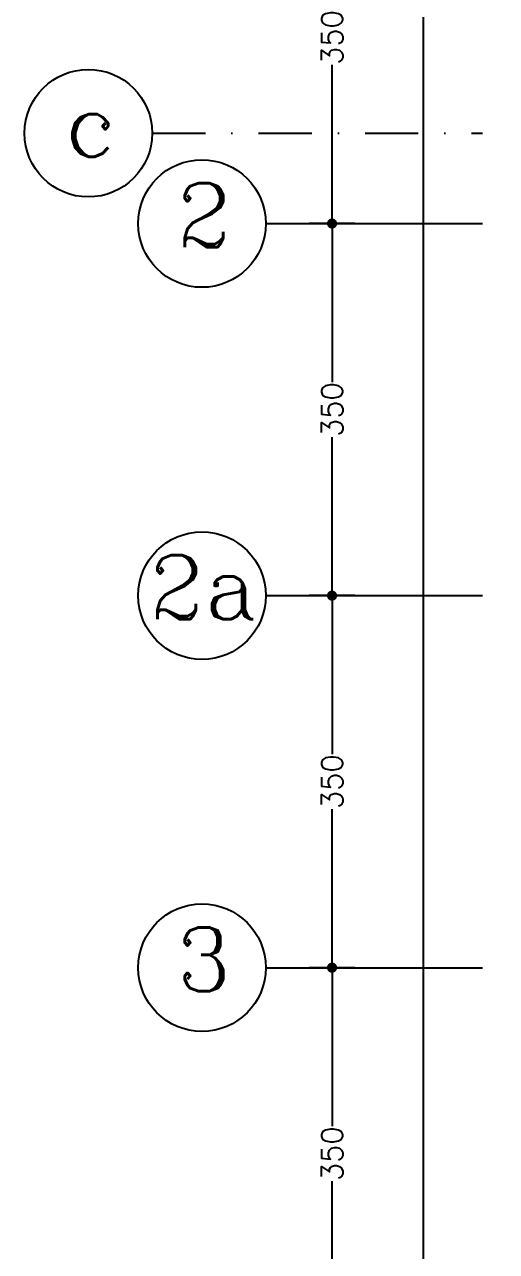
# Model space of a CAD drawing. Header units: inches. Extents: x 567115 to 582893, y 124948 to 133566.
# Drawn here: x 567115 to 567558, y 129497 to 130651 of the extents above; entities that cross this region are included whole.
import ezdxf
from ezdxf.enums import TextEntityAlignment as Align

# ---------------------------------------------------------------- set-up
doc = ezdxf.new("R2010")
doc.units = ezdxf.units.IN
doc.header["$MEASUREMENT"] = 0
doc.header["$PDMODE"] = 66
doc.linetypes.add('DASHDOT2', pattern=[0.5, 0.25, -0.125, 0, -0.125])
doc.linetypes.add('DASHED2', pattern=[0.375, 0.25, -0.125])
doc.layers.add('axx', color=8, linetype='DASHED2')
doc.layers.add('DIM', color=15, linetype='Continuous')
doc.styles.add('ROMANS', font='romans.shx')
doc.styles.add('style1', font='romanc.shx', dxfattribs={"oblique": 5, "height": 25})
doc.dimstyles.new('DIM 1-100', dxfattribs={"dimtxt": 20, "dimasz": 1, "dimexe": 1, "dimexo": 0.08, "dimgap": 0.09, "dimtad": 0, "dimdec": 0, "dimzin": 0, "dimdsep": 46, "dimtxsty": 'ROMANS', "dimblk": 'KHAT', "dimcen": 0.09, "dimse1": 1, "dimse2": 1, "dimclrd": 15, "dimclre": 15, "dimclrt": 6, "dimadec": 0, "dimazin": 0, "dimtfac": 1, "dimtdec": 0, "dimtix": 1, "dimtmove": 2, "dimatfit": 3, "dimfxl": 0, "dimtolj": 1, "dimtzin": 0, "dimarcsym": 0})

# ---------------------------------------------------------------- blocks, each defined once
blk = doc.blocks.new('KHAT')
at = {"layer": 'DIM', "ltscale": 0.5}
blk.add_line((0, -21.5), (0, 21.5), dxfattribs=at)
at = {"layer": 'DIM', "ltscale": 0.5, "const_width": 4.75}
blk.add_lwpolyline([(-2.4, 0, 1), (2.4, 0, 1)], format="xyb", close=True, dxfattribs=at)
blk = doc.blocks.new('*D307')
at = {"layer": 'axx', "color": 15, "linetype": 'Continuous', "lineweight": -2, "transparency": 16777216}
for p, q in [((567403.7, 129763.1), (567403.7, 129615)), ((567403.7, 129415.1), (567403.7, 129563.3))]:
    blk.add_line(p, q, dxfattribs=at)
at = {"layer": 'Defpoints', "color": 0, "linetype": 'Continuous', "lineweight": 5, "transparency": 16777216}
for p in [(567341.4, 129764.1), (567403.7, 129764.1), (567382.3, 129414.1)]:
    blk.add_point(p, dxfattribs=at)
at = {"layer": 'axx', "color": 15, "linetype": 'Continuous', "lineweight": -2, "transparency": 16777216}
for p, rotation in [((567403.7, 129764.1), 90), ((567403.7, 129414.1), 270)]:
    blk.add_blockref('KHAT', p, dxfattribs=dict(at, rotation=rotation))
at = {"layer": 'axx', "color": 6, "linetype": 'Continuous', "transparency": 16777216, "insert": (567403.7, 129589.1), "char_height": 20, "attachment_point": 5, "rotation": 90, "style": 'ROMANS'}
blk.add_mtext('\\A1;350', dxfattribs=at)
blk = doc.blocks.new('*D308')
at = {"layer": 'axx', "color": 15, "linetype": 'Continuous', "lineweight": -2, "transparency": 16777216}
for p, q in [((567403.7, 130113.1), (567403.7, 129965)), ((567403.7, 129765.1), (567403.7, 129913.3))]:
    blk.add_line(p, q, dxfattribs=at)
at = {"layer": 'Defpoints', "color": 0, "linetype": 'Continuous', "lineweight": 5, "transparency": 16777216}
for p in [(567382.3, 130114.1), (567403.7, 130114.1), (567341.4, 129764.1)]:
    blk.add_point(p, dxfattribs=at)
at = {"layer": 'axx', "color": 15, "linetype": 'Continuous', "lineweight": -2, "transparency": 16777216}
for p, rotation in [((567403.7, 130114.1), 90), ((567403.7, 129764.1), 270)]:
    blk.add_blockref('KHAT', p, dxfattribs=dict(at, rotation=rotation))
at = {"layer": 'axx', "color": 6, "linetype": 'Continuous', "transparency": 16777216, "insert": (567403.7, 129939.1), "char_height": 20, "attachment_point": 5, "rotation": 90, "style": 'ROMANS'}
blk.add_mtext('\\A1;350', dxfattribs=at)
blk = doc.blocks.new('*D301')
at = {"layer": 'axx', "color": 15, "linetype": 'Continuous', "lineweight": -2, "transparency": 16777216}
for p, q in [((567403.7, 130463.1), (567403.7, 130315)), ((567403.7, 130115.1), (567403.7, 130263.3))]:
    blk.add_line(p, q, dxfattribs=at)
at = {"layer": 'Defpoints', "color": 0, "linetype": 'Continuous', "lineweight": 5, "transparency": 16777216}
for p in [(567403.7, 130464.1), (567403.7, 130464.1), (567342.2, 130114.1)]:
    blk.add_point(p, dxfattribs=at)
at = {"layer": 'axx', "color": 15, "linetype": 'Continuous', "lineweight": -2, "transparency": 16777216}
for p, rotation in [((567403.7, 130464.1), 90), ((567403.7, 130114.1), 270)]:
    blk.add_blockref('KHAT', p, dxfattribs=dict(at, rotation=rotation))
at = {"layer": 'axx', "color": 6, "linetype": 'Continuous', "transparency": 16777216, "insert": (567403.7, 130289.1), "char_height": 20, "attachment_point": 5, "rotation": 90, "style": 'ROMANS'}
blk.add_mtext('\\A1;350', dxfattribs=at)
blk = doc.blocks.new('*D302')
at = {"layer": 'axx', "color": 15, "linetype": 'Continuous', "lineweight": -2, "transparency": 16777216}
for p, q in [((567403.7, 130813.1), (567403.7, 130665)), ((567403.7, 130465.1), (567403.7, 130613.3))]:
    blk.add_line(p, q, dxfattribs=at)
at = {"layer": 'Defpoints', "color": 0, "linetype": 'Continuous', "lineweight": 5, "transparency": 16777216}
for p in [(567342.2, 130814.1), (567403.7, 130814.1), (567403.7, 130464.1)]:
    blk.add_point(p, dxfattribs=at)
at = {"layer": 'axx', "color": 15, "linetype": 'Continuous', "lineweight": -2, "transparency": 16777216}
for p, rotation in [((567403.7, 130814.1), 90), ((567403.7, 130464.1), 270)]:
    blk.add_blockref('KHAT', p, dxfattribs=dict(at, rotation=rotation))
at = {"layer": 'axx', "color": 6, "linetype": 'Continuous', "transparency": 16777216, "insert": (567403.7, 130639.1), "char_height": 20, "attachment_point": 5, "rotation": 90, "style": 'ROMANS'}
blk.add_mtext('\\A1;350', dxfattribs=at)
blk = doc.blocks.new('*D306')
at = {"layer": 'axx', "color": 15, "linetype": 'Continuous', "lineweight": -2, "transparency": 16777216}
for p, q in [((567489.4, 131428.1), (567489.4, 128749.5)), ((567489.4, 126000.1), (567489.4, 128678.8))]:
    blk.add_line(p, q, dxfattribs=at)
at = {"layer": 'Defpoints', "color": 0, "linetype": 'Continuous', "lineweight": 5, "transparency": 16777216}
for p in [(567489.4, 131429.1), (567558.3, 131429.1), (567558.3, 125999.1)]:
    blk.add_point(p, dxfattribs=at)
at = {"layer": 'axx', "color": 15, "linetype": 'Continuous', "lineweight": -2, "transparency": 16777216}
for p, rotation in [((567489.4, 131429.1), 90), ((567489.4, 125999.1), 270)]:
    blk.add_blockref('KHAT', p, dxfattribs=dict(at, rotation=rotation))
at = {"layer": 'axx', "color": 6, "linetype": 'Continuous', "transparency": 16777216, "insert": (567489.4, 128714.1), "char_height": 20, "attachment_point": 5, "rotation": 90, "style": 'ROMANS'}
blk.add_mtext('\\A1;5430', dxfattribs=at)

msp = doc.modelspace()

# ---------------------------------------------------------------- linework, layer by layer
at = {"layer": 'axx', "linetype": 'DASHDOT2', "ltscale": 200}
msp.add_line((567234.6, 130549.1), (567545.1, 130549.1), dxfattribs=at)
at = {"layer": 'axx', "linetype": 'Continuous', "ltscale": 200}
for p, q in [((567341.4, 130464.1), (567545.1, 130464.1)), ((567341.4, 130114.1), (567545.1, 130114.1)), ((567341.4, 129764.1), (567545.1, 129764.1))]:
    msp.add_line(p, q, dxfattribs=at)
at = {"layer": 'axx', "color": 3, "linetype": 'Continuous'}
for centre in [(567174.6, 130549.1), (567281.4, 130464.1), (567281.4, 130114.1), (567281.4, 129764.1)]:
    msp.add_circle(centre, 60, dxfattribs=at)

# ---------------------------------------------------------------- texts
at = {"layer": 'axx', "color": 6, "style": 'style1'}
msp.add_text('c', height=60, dxfattribs=at).set_placement((567176.4, 130527), align=Align.CENTER)
at = {"layer": 'axx', "color": 6, "linetype": 'Continuous', "style": 'style1'}
for s, p in [('2', (567283.2, 130442)), ('2a', (567283.2, 130092)), ('3', (567283.2, 129742))]:
    msp.add_text(s, height=60, dxfattribs=at).set_placement(p, align=Align.CENTER)

# ---------------------------------------------------------------- dimensions: what is measured, and where the dimension line sits
at = {"layer": 'axx', "color": 15, "linetype": 'Continuous'}
for base, p1, p2, picture, middle in [((567489.4, 131429.1), (567558.3, 125999.1), (567558.3, 131429.1), '*D306', (567489.4, 128714.1)), ((567403.7, 130814.1), (567403.7, 130464.1), (567342.2, 130814.1), '*D302', (567403.7, 130639.1)), ((567403.7, 130464.1), (567342.2, 130114.1), (567403.7, 130464.1), '*D301', (567403.7, 130289.1)), ((567403.7, 130114.1), (567341.4, 129764.1), (567382.3, 130114.1), '*D308', (567403.7, 129939.1)), ((567403.7, 129764.1), (567382.3, 129414.1), (567341.4, 129764.1), '*D307', (567403.7, 129589.1))]:
    dim = msp.add_linear_dim(base=base, p1=p1, p2=p2, angle=90, dimstyle='DIM 1-100', dxfattribs=at)
    dim.commit()
    dim.dimension.update_dxf_attribs({"geometry": picture, "text_midpoint": middle})

doc.saveas('drawing.dxf')
